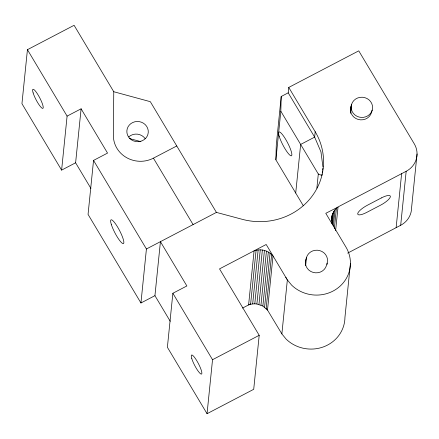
<?xml version="1.0" encoding="UTF-8"?>
<svg xmlns="http://www.w3.org/2000/svg" width="439" height="439" viewBox="0 0 439 439"><rect width="100%" height="100%" fill="white"/><g stroke="black" fill="none" stroke-linecap="round" stroke-linejoin="round"><path stroke-width="0.66" d="M61.614 170.118L67.096 116.121L81.1 108.806L75.612 162.798L61.614 170.118L21.95 103.686L27.432 49.689L74.098 25.297L113.761 91.729L113.388 135.508A26.834 25.264 5.8 0 0 153.425 158.161L193.089 224.592M303.333 205.787L275.884 159.818L276.274 145.089L281.207 96.492L288.209 92.832L288.758 87.432L358.756 50.847L414.262 143.816A21.467 20.21 5.8 0 1 406.174 171.287L400.686 225.278L347.677 253.105M275.884 159.818L280.823 111.221L281.207 96.492M331.456 220.323C331.324 214.457 334.425 208.613 339.786 205.995L406.174 171.287M81.1 108.806L107.539 153.09L93.54 160.411L88.058 214.408L140.941 302.981L154.94 295.661L160.427 241.669L186.866 285.954L172.867 293.274L167.385 347.271L207.049 413.703L253.715 389.311L259.197 335.314L219.533 268.882L266.193 244.485L287.353 279.912L291.639 285.147A34.346 32.338 5.8 0 0 336.784 288.796A34.346 32.338 5.8 0 0 345.97 247.119L325.787 213.316L338.019 207.06L335.615 230.684M140.941 302.981L146.423 248.984L93.54 160.411M207.049 413.703L212.531 359.706L172.867 293.274M242.537 308.074L248.6 304.924L250.598 304.298L256.085 250.301C262.215 248.781 269.123 251.037 272.998 256.074L267.51 310.066L281.871 333.903L286.151 339.138A34.346 32.338 5.8 0 0 323.499 346.865A34.346 32.338 5.8 0 0 344.944 317.381L350.432 263.384M250.598 304.298L252.672 303.931L258.154 249.934M252.672 303.931L254.785 303.821L260.267 249.829M266.489 308.332L267.51 310.066L262.846 306.016L256.892 303.986L262.374 249.989M258.961 304.408L264.448 250.417M260.958 305.094L266.446 251.097M262.846 306.016L268.328 252.019M264.585 307.168L270.067 253.171M266.149 308.529L271.637 254.532M295.716 193.034L300.655 144.436L314.653 137.122L315.202 131.722L288.758 87.432M281.871 333.903L287.353 279.912M305.357 263.965L305.769 259.915L306.482 257.49A10.734 10.108 5.8 0 1 319.68 250.592A10.734 10.108 5.8 0 1 327.159 263.115L327.022 264.465M305.659 265.59L306.482 257.49M316.865 188.177L318.302 174.003L280.823 111.221M331.401 220.367L331.741 216.992M331.621 220.449L332.169 215.055M331.835 223.308L332.861 213.184M332.51 224.247L333.816 211.422M333.36 225.992L335.006 209.793M334.359 228.576L336.411 208.333M350.399 110.996L350.81 106.946L351.529 104.515A10.734 10.108 5.8 0 1 364.727 97.617A10.734 10.108 5.8 0 1 372.206 110.145L371.487 112.571A10.734 10.108 5.8 0 1 358.29 119.474A10.734 10.108 5.8 0 1 350.81 106.946M350.635 113.289L351.529 104.515L351.14 107.127A10.734 10.108 5.8 0 0 359.003 117.043A10.734 10.108 5.8 0 0 371.114 112.565L372.206 110.145M396.132 227.66L401.619 173.668M417.05 153.979L411.568 207.976A21.467 20.21 5.8 0 1 400.686 225.278M322.045 174.14L321.853 175.441L318.302 174.003M322.237 172.834L322.435 171.528M322.627 170.222L322.917 168.269M327.159 263.115L326.446 265.546A10.734 10.108 5.8 0 1 313.243 272.443A10.734 10.108 5.8 0 1 305.769 259.915M250.417 303.958L248.6 304.924L254.082 250.927L256.085 250.301M153.425 158.161L176.758 145.968M146.423 248.984L216.422 212.399L242.043 219.264A64.401 60.631 5.8 0 0 309.945 198.889A64.401 60.631 5.8 0 0 315.202 131.722M212.531 359.706L259.197 335.314M254.785 303.821L256.892 303.986M113.761 91.729L150.319 101.683L216.422 212.399M129.796 138.636L140.892 141.654M286.963 279.248L285.789 277.294M288.209 92.832L314.653 137.122L320.958 151.872L322.928 166.957M27.432 49.689L67.096 116.121M75.612 162.798L90.922 188.441M154.94 295.661L170.25 321.304M332.789 224.806L332.12 222.919L331.593 218.973M128.759 136.897A10.734 10.108 5.8 0 1 145.249 138.746M381.398 197.918L367.399 205.232A10.734 2.963 -30.8 0 0 357.703 213.711A10.734 2.963 -30.8 0 0 366.669 212.432L380.668 205.117A10.734 2.963 -30.8 0 0 390.37 196.639A10.734 2.963 -30.8 0 0 381.398 197.918M33.15 92.958A10.734 2.074 62.4 0 0 42.309 108.301A10.734 2.074 62.4 0 0 38.281 95.23A10.734 2.074 62.4 0 0 33.15 92.958M191.805 358.685A10.734 2.074 62.4 0 0 200.963 374.028A10.734 2.074 62.4 0 0 196.935 360.957A10.734 2.074 62.4 0 0 191.805 358.685M111.287 224.356A13.411 2.596 62.4 0 0 122.733 243.53A13.411 2.596 62.4 0 0 117.696 227.199A13.411 2.596 62.4 0 0 111.287 224.356M279.286 136.551A13.417 2.596 62.4 0 0 290.733 155.724A13.417 2.596 62.4 0 0 285.701 139.388A13.417 2.596 62.4 0 0 279.286 136.551M129.917 138.592A10.734 10.108 5.8 0 0 147.899 134.405A10.734 10.108 5.8 0 0 134.872 121.773A10.734 10.108 5.8 0 0 129.917 138.592"/></g></svg>
